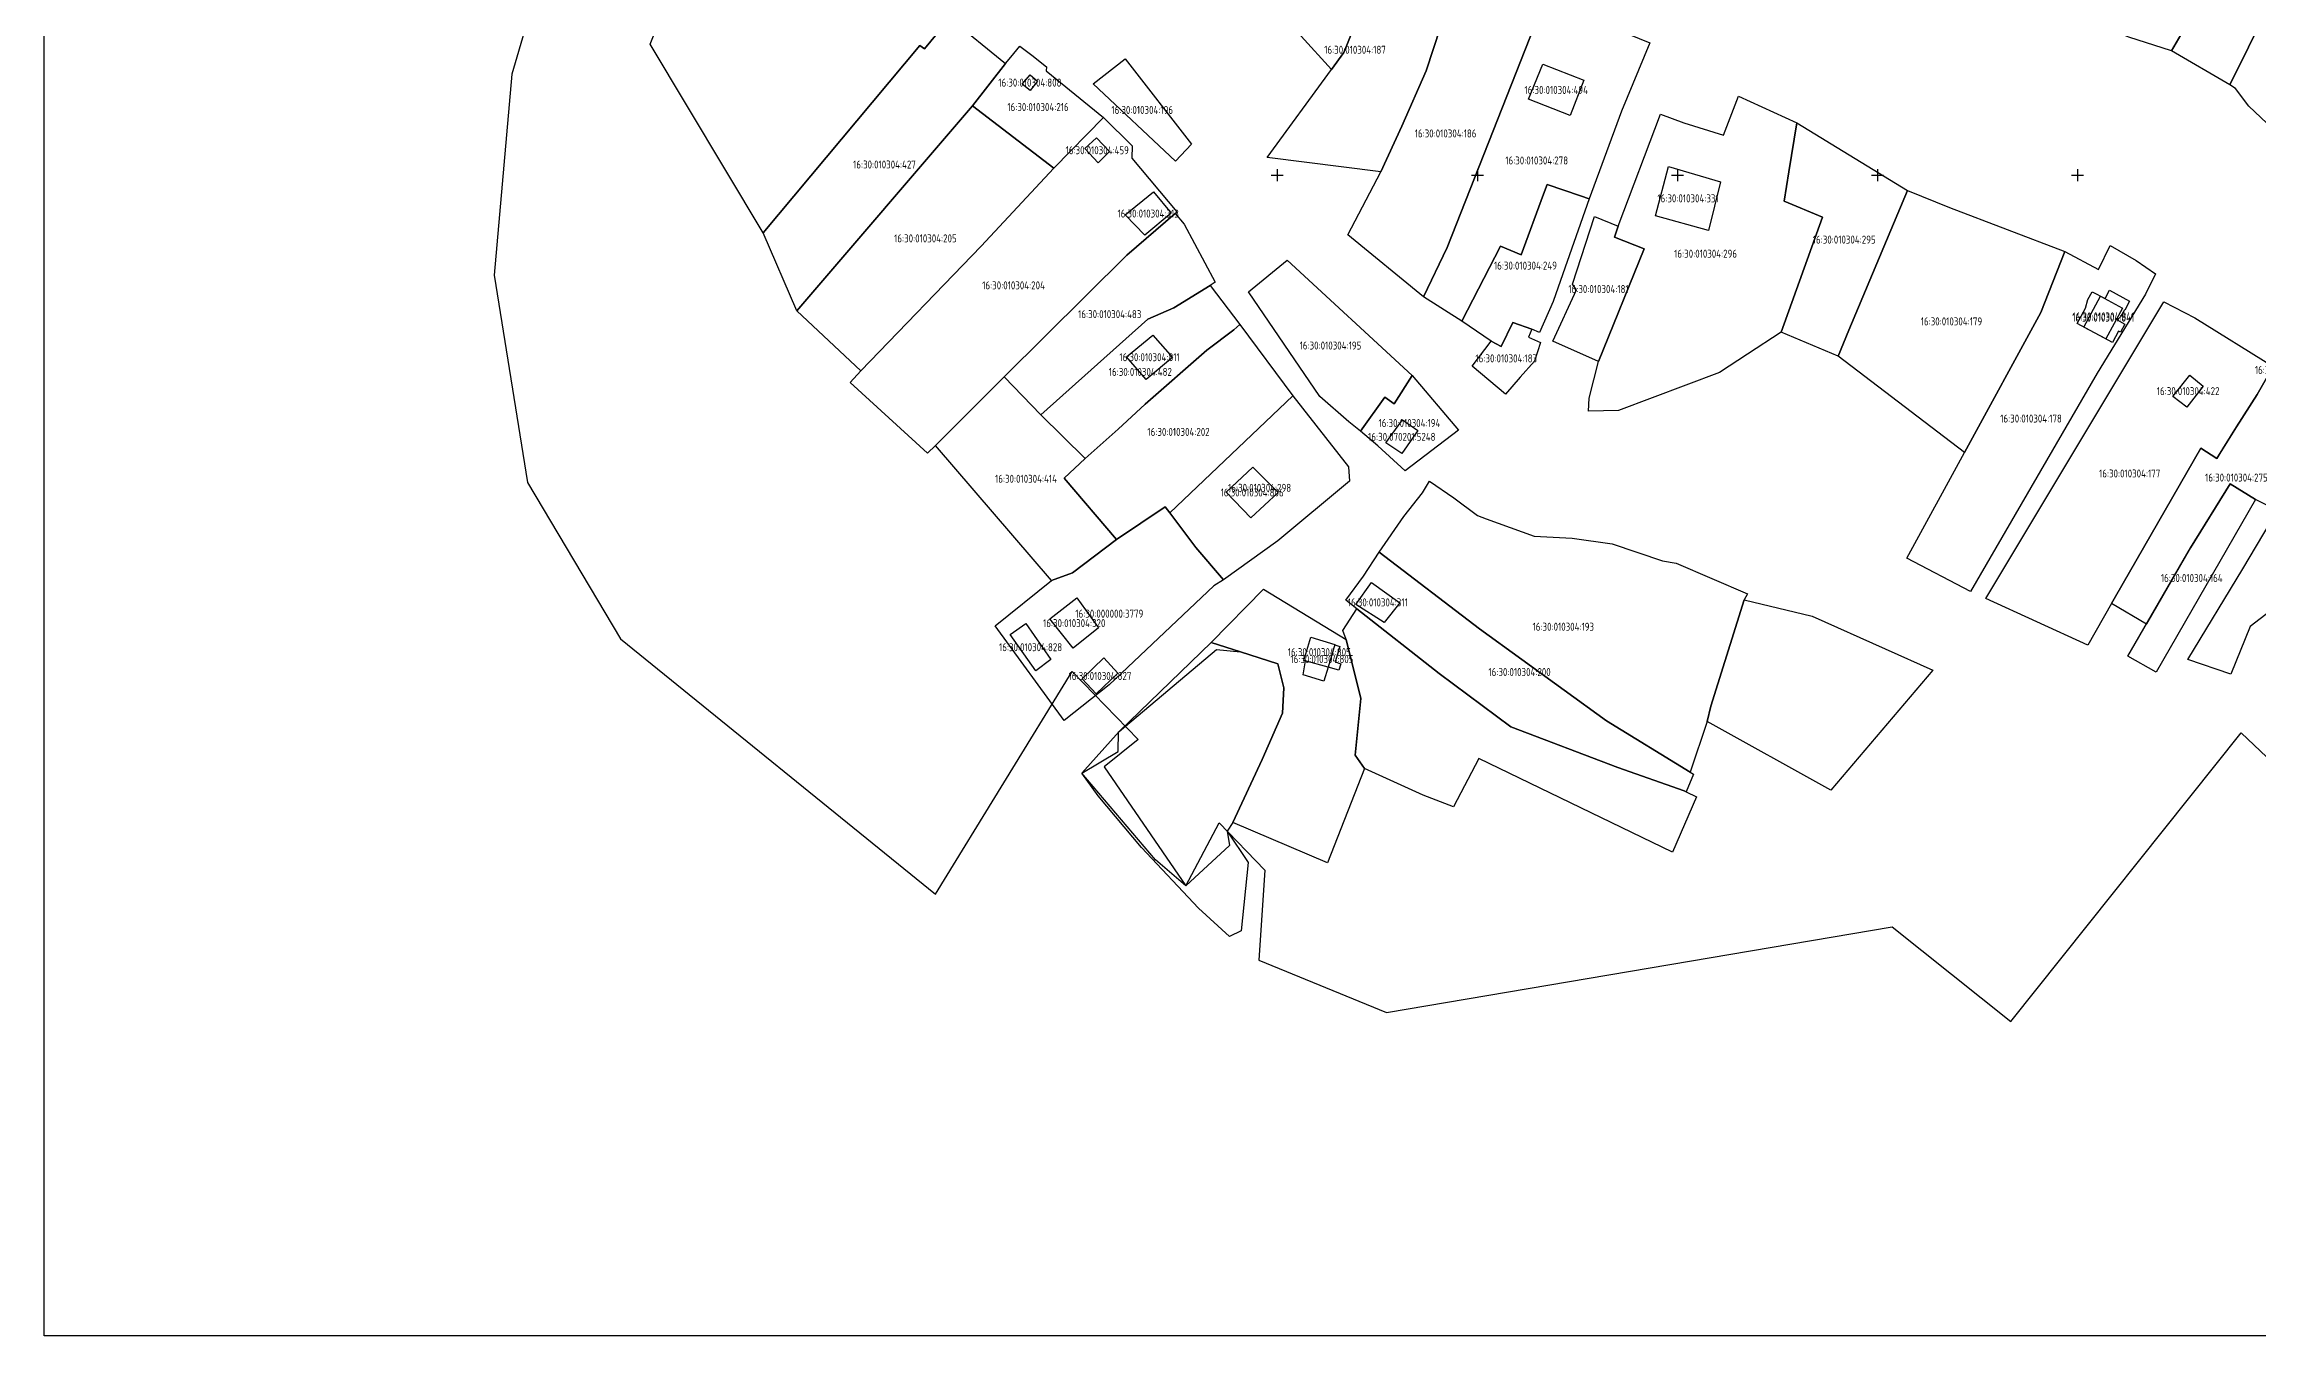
# Model space of a CAD drawing. Header units: metres. Extents: x 2284092 to 2335310, y 454860 to 483236.
# Drawn here: x 2284092 to 2284645, y 454860 to 455183 of the extents above; entities that cross this region are included whole.
import ezdxf
from ezdxf.enums import TextEntityAlignment as Align

# ---------------------------------------------------------------- set-up
doc = ezdxf.new("R2010")
doc.units = ezdxf.units.M
doc.linetypes.add('ЛИНИЯ_1.5-1.5', pattern=[3, 1.5, -1.5])
for name, color, linetype in [('0 @ 0.5', 7, 'Continuous'), ('b', 7, 'Continuous'), ('D', 1, 'Continuous'), ('LABELS', 254, 'Continuous'), ('P', 94, 'Continuous')]:
    doc.layers.add(name, color=color, linetype=linetype)
doc.styles.get("Standard").update_dxf_attribs({"font": 'eskdu.shx'})

# ---------------------------------------------------------------- blocks, each defined once
blk = doc.blocks.new('Крест сетки')
at = {"color": 72, "linetype": 'Continuous'}
for p, q in [((-3, 0), (3, 0)), ((0, 3), (0, -3))]:
    blk.add_line(p, q, dxfattribs=at)

msp = doc.modelspace()

# ---------------------------------------------------------------- linework, layer by layer
at = {"linetype": 'Continuous'}
msp.add_lwpolyline([(2284091.77, 456001.5), (2285702.08, 456001.5), (2285702.08, 454859.8), (2284091.77, 454859.8)], close=True, dxfattribs=at)
at = {"layer": 'b', "linetype": 'Continuous'}
msp.add_lwpolyline([(2284227.82, 455240.64), (2284208.61, 455175.31), (2284204.21, 455125.07), (2284212.56, 455073.18), (2284235.83, 455034.12), (2284314.54, 454970.19), (2284348.68, 455025.92), (2284365.2, 455008.9), (2284356.73, 455002.09), (2284377.17, 454972.35), (2284385.46, 454988.04), (2284396.9, 454976.25), (2284395.34, 454953.76), (2284427.28, 454940.66), (2284553.73, 454962.06), (2284583.39, 454938.41), (2284640.96, 455010.55), (2284701.79, 454952.93)], dxfattribs=at)
at = {"layer": 'D', "linetype": 'Continuous'}
for points in [[(2284466.38, 455177.76), (2284476.66, 455173.78), (2284473.22, 455164.92), (2284462.78, 455169.06)], [(2284338.18, 455175.15), (2284340.09, 455173.57), (2284338.19, 455171.21), (2284336.2, 455172.77)], [(2284354.81, 455159.41), (2284358.08, 455155.97), (2284355.21, 455153.13), (2284351.88, 455156.71)], [(2284497.77, 455152.24), (2284510.77, 455148.34), (2284507.77, 455136.24), (2284494.57, 455139.84)], [(2284369.08, 455145.88), (2284373.46, 455140.54), (2284366.84, 455135), (2284361.98, 455140.12)], [(2284603.67, 455120.87), (2284606.91, 455119.16), (2284608.04, 455121.24), (2284613.04, 455118.52), (2284611.86, 455116.3), (2284611.76, 455116.36), (2284610.81, 455114.62), (2284609.98, 455113.85), (2284611.89, 455112.81), (2284610.78, 455110.76), (2284610.3, 455111.03), (2284608.74, 455108.17), (2284599.98, 455112.94), (2284602.05, 455116.75), (2284602.61, 455118.93)], [(2284605.81, 455119.74), (2284611.29, 455116.76), (2284607.1, 455109.07), (2284601.62, 455112.05)], [(2284368.88, 455110.05), (2284373.83, 455104.45), (2284367.18, 455098.97), (2284362.31, 455104.62)], [(2284628.11, 455100.01), (2284631.47, 455097.23), (2284627.35, 455092.05), (2284623.89, 455094.67)], [(2284431.27, 455088.81), (2284435.13, 455086.16), (2284431.14, 455080.4), (2284427.1, 455083.06)], [(2284387.23, 455070.73), (2284393.89, 455077.05), (2284400.17, 455070.71), (2284393.35, 455064.31)], [(2284343.14, 455039.12), (2284349.87, 455044.3), (2284355.33, 455036.82), (2284348.93, 455031.72)], [(2284423.54, 455048.2), (2284430.59, 455043.1), (2284426.69, 455038.2), (2284419.64, 455042.7)], [(2284333.23, 455035.17), (2284337.14, 455037.89), (2284343.41, 455028.95), (2284339.61, 455026.09)], [(2284408.35, 455034.49), (2284414.4, 455032.67), (2284414.36, 455032.55), (2284415.62, 455032.18), (2284414.45, 455028.29), (2284415.86, 455027.87), (2284415.36, 455026.21), (2284412.69, 455027.02), (2284411.64, 455023.52), (2284406.43, 455025.09), (2284407.01, 455028.57), (2284406.6, 455028.69)], [(2284408.35, 455034.49), (2284414.4, 455032.67), (2284412.69, 455027.02), (2284406.6, 455028.69)], [(2284356.62, 455029.29), (2284360.16, 455025.51), (2284354.74, 455020.31), (2284351.2, 455024.07)]]:
    msp.add_lwpolyline(points, close=True, dxfattribs=at)
at = {"layer": 'P', "linetype": 'Continuous'}
for points in [[(2284636.15, 455253.22), (2284655.22, 455240.58), (2284654.78, 455239.14), (2284646.82, 455224.35), (2284635.55, 455202.88), (2284628.15, 455189.1), (2284623.53, 455181.14), (2284612.89, 455184.57), (2284611.17, 455185.22), (2284616.92, 455198.24), (2284617.96, 455201.66)], [(2284623.53, 455181.14), (2284628.15, 455189.1), (2284635.55, 455202.88), (2284646.82, 455224.35), (2284654.78, 455239.14), (2284655.22, 455240.58), (2284668.17, 455233.29), (2284665.99, 455229.03), (2284638.13, 455172.64)], [(2284425.67, 455203.19), (2284422.68, 455197.84), (2284423.41, 455197.56), (2284420.84, 455191.18), (2284416.64, 455180.72), (2284413.53, 455176.45), (2284405.99, 455184.82), (2284362.85, 455216.39), (2284370.04, 455224.38), (2284376.52, 455231.59), (2284380.69, 455236.23), (2284412.56, 455219.66), (2284429.41, 455211.96)], [(2284665.99, 455229.03), (2284683.68, 455221.08), (2284664.38, 455185.6), (2284660.82, 455179.27), (2284657.23, 455174.56), (2284647.33, 455163.08), (2284642.85, 455167.27), (2284639.54, 455171.7), (2284638.13, 455172.64)], [(2284271.5, 455135.59), (2284243.21, 455182.8), (2284256, 455214.44), (2284258.59, 455217.83), (2284262.41, 455216.43), (2284269.48, 455212.04), (2284272.73, 455209.64), (2284275.13, 455212.55), (2284281.03, 455208.44), (2284288.11, 455201.91), (2284290.81, 455205.05), (2284295.45, 455201.91), (2284299.8, 455199.51), (2284304.2, 455197.04), (2284318.17, 455189.3), (2284311.8, 455181.6), (2284310.61, 455182.46)], [(2284397.48, 455154.43), (2284413.53, 455176.45), (2284416.64, 455180.72), (2284420.84, 455191.18), (2284423.41, 455197.56), (2284422.68, 455197.84), (2284425.67, 455203.19), (2284429.41, 455211.96), (2284441.37, 455205.92), (2284439.47, 455197.09), (2284438.79, 455188.14), (2284440.81, 455187.08), (2284437.19, 455176.15), (2284431.15, 455162.31), (2284425.84, 455150.84)], [(2284443.46, 455195.6), (2284444, 455196.84), (2284446.01, 455201.36), (2284462.04, 455195), (2284466.5, 455193.05), (2284442.43, 455131.97), (2284436.54, 455119.58), (2284417.62, 455135.15), (2284425.84, 455150.84), (2284431.15, 455162.31), (2284437.19, 455176.15), (2284440.81, 455187.08), (2284438.79, 455188.14), (2284439.47, 455197.09)], [(2284477.92, 455144.1), (2284475.78, 455144.85), (2284467.42, 455147.69), (2284466.56, 455145.28), (2284460.99, 455130.15), (2284455.77, 455132.29), (2284446.12, 455113.51), (2284436.54, 455119.58), (2284442.43, 455131.97), (2284466.5, 455193.05), (2284466.83, 455193.9), (2284493.13, 455183.14), (2284486.04, 455166.04)], [(2284310.61, 455182.46), (2284311.8, 455181.6), (2284318.17, 455189.3), (2284332.09, 455177.93), (2284323.77, 455167.35), (2284279.89, 455116.09), (2284271.5, 455135.59)], [(2284333.38, 455179.57), (2284335.66, 455182.34), (2284338.61, 455180.04), (2284342.34, 455177.13), (2284342.21, 455176.12), (2284356.58, 455164.48), (2284344.17, 455151.8), (2284323.77, 455167.35), (2284332.09, 455177.93)], [(2284353.93, 455172.89), (2284361.97, 455179.17), (2284378.53, 455157.79), (2284374.54, 455153.53)], [(2284325.94, 455132.28), (2284295.85, 455101.12), (2284279.89, 455116.09), (2284323.77, 455167.35), (2284344.17, 455151.8)], [(2284485.2, 455137.32), (2284495.75, 455165.27), (2284501.59, 455163.14), (2284511.53, 455160.03), (2284515.29, 455169.77), (2284529.83, 455163.11), (2284527.84, 455150.85), (2284526.69, 455143.55), (2284536.31, 455139.57), (2284525.92, 455110.75), (2284517.55, 455105.26), (2284510.54, 455100.67), (2284485.32, 455091.15), (2284477.82, 455091.03), (2284477.98, 455094.3), (2284480.25, 455103.4), (2284491.72, 455131.64), (2284484.31, 455134.53)], [(2284344.17, 455151.8), (2284356.58, 455164.48), (2284363.73, 455157.34), (2284363.66, 455154.29), (2284374.91, 455140.87), (2284374.45, 455140.47), (2284362.36, 455130.02), (2284331.75, 455099.58), (2284328.5, 455096.34), (2284314.55, 455082.47), (2284312.55, 455080.48), (2284293.21, 455098.22), (2284295.85, 455101.12), (2284325.94, 455132.28)], [(2284529.83, 455163.11), (2284557.5, 455146.22), (2284542.89, 455111.29), (2284540.21, 455104.74), (2284525.92, 455110.75), (2284536.31, 455139.57), (2284526.69, 455143.55), (2284527.84, 455150.85)], [(2284477.92, 455144.1), (2284471.41, 455125.34), (2284468.96, 455118.43), (2284465.57, 455110.66), (2284463.6, 455111.56), (2284458.88, 455113.21), (2284455.97, 455107.16), (2284453.42, 455108.52), (2284446.12, 455113.51), (2284455.77, 455132.29), (2284460.99, 455130.15), (2284466.56, 455145.28), (2284467.42, 455147.69), (2284475.78, 455144.85)], [(2284540.21, 455104.74), (2284542.89, 455111.29), (2284557.5, 455146.22), (2284568.06, 455141.93), (2284596.84, 455130.94), (2284590.85, 455115.72), (2284571.78, 455080.72)], [(2284374.45, 455140.47), (2284376.7, 455137.76), (2284384.47, 455123.25), (2284383.21, 455122.46), (2284374.14, 455116.82), (2284367.59, 455114.05), (2284340.88, 455090.08), (2284331.75, 455099.58), (2284362.36, 455130.02)], [(2284479.31, 455139.72), (2284485.2, 455137.32), (2284484.31, 455134.53), (2284491.72, 455131.64), (2284480.25, 455103.4), (2284468.87, 455108.54), (2284474.82, 455121.35), (2284473.82, 455122.74)], [(2284590.85, 455115.72), (2284596.84, 455130.94), (2284605.26, 455126.45), (2284608.2, 455132.47), (2284614.66, 455128.67), (2284619.49, 455125.35), (2284617.03, 455120.24), (2284604.94, 455100.53), (2284573.3, 455045.88), (2284557.33, 455054.22), (2284571.78, 455080.72)], [(2284392.83, 455120.85), (2284402.47, 455128.82), (2284433.73, 455099.97), (2284429.21, 455092.84), (2284426.84, 455094.48), (2284420.81, 455086.05), (2284417.91, 455088.38), (2284410.6, 455094.66)], [(2284367.59, 455114.05), (2284374.14, 455116.82), (2284383.21, 455122.46), (2284390.64, 455112.73), (2284389.1, 455111.4), (2284382.38, 455106.3), (2284366.96, 455092.79), (2284360.2, 455086.48), (2284351.98, 455079.22), (2284340.88, 455090.08)], [(2284577.15, 455044.21), (2284621.58, 455118.34), (2284629.38, 455114.39), (2284648.97, 455102.19), (2284644.93, 455095.16), (2284639.81, 455087.11), (2284635.61, 455080.4), (2284634.86, 455079.15), (2284630.83, 455081.8), (2284609.53, 455044.65), (2284608.54, 455042.92), (2284602.58, 455032.53)], [(2284351.98, 455079.22), (2284360.2, 455086.48), (2284366.96, 455092.79), (2284382.38, 455106.3), (2284389.1, 455111.4), (2284390.64, 455112.73), (2284403.85, 455094.89), (2284373.11, 455065.6), (2284372, 455067.13), (2284359.8, 455058.93), (2284346.75, 455074.23)], [(2284458.88, 455113.21), (2284463.6, 455111.56), (2284462.8, 455109.51), (2284465.76, 455108.17), (2284464.26, 455103.49), (2284460.7, 455099.53), (2284457.02, 455095.23), (2284448.72, 455102.31), (2284453.42, 455108.52), (2284455.97, 455107.16)], [(2284654.41, 455073.11), (2284650.05, 455066.19), (2284644.54, 455068.93), (2284638.18, 455072.82), (2284628.28, 455056.81), (2284617.28, 455037.77), (2284608.54, 455042.92), (2284609.53, 455044.65), (2284630.83, 455081.8), (2284634.86, 455079.15), (2284639.81, 455087.11), (2284644.93, 455095.16), (2284648.97, 455102.19), (2284654.11, 455111.06), (2284663.17, 455107.81), (2284668.54, 455103.74), (2284670.97, 455101.96), (2284669.84, 455099.78), (2284669.36, 455098.66), (2284668.19, 455096.29), (2284666.54, 455093.29), (2284657.76, 455078.43)], [(2284331.75, 455099.58), (2284340.88, 455090.08), (2284351.98, 455079.22), (2284346.75, 455074.23), (2284359.8, 455058.93), (2284348.77, 455050.57), (2284343.55, 455048.65), (2284314.55, 455082.47), (2284328.5, 455096.34)], [(2284445.25, 455086.27), (2284431.99, 455076.12), (2284425.12, 455082.35), (2284420.81, 455086.05), (2284426.84, 455094.48), (2284429.21, 455092.84), (2284433.73, 455099.97)], [(2284373.11, 455065.6), (2284403.85, 455094.89), (2284417.82, 455077.08), (2284418.05, 455073.5), (2284400.09, 455058.6), (2284386.58, 455048.81), (2284379.66, 455056.93)], [(2284425.42, 455055.72), (2284431.62, 455064.68), (2284436.31, 455070.58), (2284438.05, 455073.49), (2284444.1, 455069.34), (2284450.03, 455064.96), (2284452.23, 455064.11), (2284464.18, 455059.74), (2284473.74, 455059.25), (2284483.72, 455057.88), (2284496.29, 455053.55), (2284499.69, 455052.97), (2284517.56, 455045.31), (2284516.72, 455043.83), (2284508.37, 455017.25), (2284507.42, 455013.39), (2284503.18, 455000.74), (2284482.29, 455013.58), (2284450.58, 455036.59)], [(2284644.54, 455068.93), (2284619.73, 455025.78), (2284612.64, 455029.73), (2284628.28, 455056.81), (2284638.18, 455072.82)], [(2284343.55, 455048.65), (2284348.77, 455050.57), (2284359.8, 455058.93), (2284372, 455067.13), (2284373.11, 455065.6), (2284379.66, 455056.93), (2284386.58, 455048.81), (2284384.13, 455047.32), (2284357.96, 455022.6), (2284346.73, 455013.62), (2284329.43, 455037.32)], [(2284482.29, 455013.58), (2284503.18, 455000.74), (2284504, 455000.24), (2284502.17, 454995.85), (2284501.71, 454996.07), (2284485.14, 455001.88), (2284458.38, 455012.11), (2284440.46, 455025.39), (2284419.89, 455041.55), (2284417.1, 455043.74), (2284421.56, 455049.78), (2284425.42, 455055.72), (2284450.58, 455036.59)], [(2284383.48, 455033.18), (2284396.58, 455046.5), (2284417.19, 455033.9), (2284420.88, 455019.16), (2284419.44, 455005), (2284421.76, 455001.63), (2284412.57, 454978.05), (2284388.88, 454988.19), (2284396.23, 455003.89), (2284401.31, 455015.48), (2284401.63, 455021.8), (2284400.15, 455027.87), (2284390.79, 455030.85)], [(2284551.97, 455031.57), (2284563.87, 455026.27), (2284538.35, 454996.24), (2284507.42, 455013.39), (2284508.37, 455017.25), (2284516.72, 455043.83), (2284533.71, 455039.76)], [(2284421.76, 455001.63), (2284419.44, 455005), (2284420.88, 455019.16), (2284417.19, 455033.9), (2284416.4, 455036.18), (2284419.89, 455041.55), (2284440.46, 455025.39), (2284458.38, 455012.11), (2284485.14, 455001.88), (2284501.71, 454996.07), (2284502.17, 454995.85), (2284504.8, 454994.58), (2284498.81, 454980.71), (2284450.36, 455004.12), (2284444.03, 454992.06), (2284436.43, 454994.97)], [(2284360.43, 455010.92), (2284383.48, 455033.18), (2284390.79, 455030.85), (2284400.15, 455027.87), (2284401.63, 455021.8), (2284401.31, 455015.48), (2284396.23, 455003.89), (2284388.88, 454988.19), (2284387.49, 454985.95), (2284392.68, 454978.17), (2284390.99, 454961.07), (2284388.06, 454959.64), (2284380.27, 454966.72), (2284366.07, 454981.92), (2284355.24, 454994.79), (2284351.16, 455000.48)], [(2284360.43, 455010.92), (2284384.78, 455031.42), (2284390.79, 455030.85), (2284400.15, 455027.87), (2284401.63, 455021.8), (2284401.31, 455015.48), (2284396.23, 455003.89), (2284388.88, 454988.19), (2284387.49, 454985.95), (2284388.08, 454982.42), (2284377.17, 454972.35), (2284369.53, 454978.82), (2284351.16, 455000.48), (2284360.18, 455005.87), (2284360.32, 455010.79)]]:
    msp.add_lwpolyline(points, close=True, dxfattribs=at)
msp.add_lwpolyline([(2284661.05, 455050.81), (2284643.19, 455037.13), (2284638.38, 455025.22), (2284627.62, 455028.9), (2284641.32, 455051.62), (2284650.05, 455066.19)], dxfattribs=at)

# ---------------------------------------------------------------- block references
at = {"layer": '0 @ 0.5', "linetype": 'ЛИНИЯ_1.5-1.5', "xscale": 0.5, "yscale": 0.5, "zscale": 0.5}
for p in [(2284400, 455150), (2284450, 455150), (2284500, 455150), (2284550, 455150), (2284600, 455150)]:
    msp.add_blockref('Крест сетки', p, dxfattribs=at)

# ---------------------------------------------------------------- texts
at = {"layer": 'LABELS', "color": 0}
for s, p in [('16:30:010304:187', (2284419.42, 455181.4)), ('16:30:010304:808', (2284338.15, 455173.18)), ('16:30:010304:494', (2284469.72, 455171.34)), ('16:30:010304:216', (2284340.17, 455167.07)), ('16:30:010304:196', (2284366.23, 455166.35)), ('16:30:010304:186', (2284442.06, 455160.47)), ('16:30:010304:459', (2284354.98, 455156.27)), ('16:30:010304:278', (2284464.83, 455153.71)), ('16:30:010304:427', (2284301.79, 455152.7)), ('16:30:010304:331', (2284502.67, 455144.24)), ('16:30:010304:313', (2284367.72, 455140.44)), ('16:30:010304:205', (2284312.03, 455134.23)), ('16:30:010304:295', (2284541.71, 455133.92)), ('16:30:010304:249', (2284462.02, 455127.42)), ('16:30:010304:296', (2284507.06, 455130.4)), ('16:30:010304:204', (2284334.06, 455122.48)), ('16:30:010304:181', (2284480.29, 455121.56)), ('16:30:010304:483', (2284358.11, 455115.28)), ('16:30:010304:841', (2284606.51, 455114.71)), ('16:30:010304:179', (2284568.52, 455113.47)), ('16:30:010304:841', (2284606.46, 455114.41)), ('16:30:010304:811', (2284368.07, 455104.51)), ('16:30:010304:195', (2284413.28, 455107.43)), ('16:30:010304:183', (2284457.24, 455104.22)), ('16:30:010304:482', (2284365.76, 455100.84)), ('16:30:010304:485', (2284652.29, 455101.32)), ('16:30:010304:422', (2284627.68, 455096.03)), ('16:30:010304:194', (2284433.03, 455088.04)), ('16:30:010304:178', (2284588.41, 455089.17)), ('16:30:010304:202', (2284375.3, 455085.83)), ('16:30:070201:5248', (2284431.12, 455084.6)), ('16:30:010304:414', (2284337.17, 455074.11)), ('16:30:010304:806', (2284393.7, 455070.68)), ('16:30:010304:298', (2284395.58, 455071.85)), ('16:30:010304:177', (2284613.06, 455075.43)), ('16:30:010304:275', (2284639.75, 455074.41)), ('16:30:010304:164', (2284628.59, 455049.3)), ('16:30:010304:311', (2284425.12, 455043.2)), ('16:30:010304:320', (2284349.23, 455038.01)), ('16:30:000000:3779', (2284358, 455040.38)), ('16:30:010304:193', (2284471.49, 455037.11)), ('16:30:010304:828', (2284338.32, 455031.99)), ('16:30:010304:805', (2284410.5, 455030.76)), ('16:30:010304:805', (2284411.15, 455029.01)), ('16:30:010304:827', (2284355.68, 455024.8)), ('16:30:010304:200', (2284460.55, 455025.78))]:
    msp.add_text(s, height=2, dxfattribs=at).set_placement(p, align=Align.MIDDLE_CENTER)

doc.saveas('drawing.dxf')
